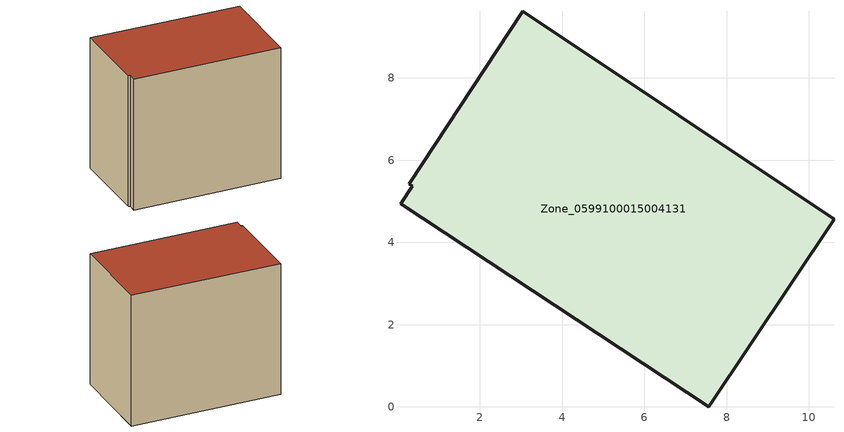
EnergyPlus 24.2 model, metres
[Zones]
Zone_0599100015004131
 floor ground (C_G): 0.35,5.36 0.29,5.43 3.05,9.63 10.61,4.56 7.57,0 0.07,4.94 z0.74
 wall outside (C_F): 7.57,0 10.61,4.56 3.05,9.63 0.29,5.43 0.35,5.36 0.07,4.94 7.57,0 z0.74:8.9
 roof outside (C_R): 0.35,5.36 0.07,4.94 7.57,0 10.61,4.56 3.05,9.63 0.29,5.43 z8.9
[BUILDING]
Pand.0599100015004131: North Axis=0; Terrain=City; Loads Convergence Tolerance Value=0.04; Temperature Convergence Tolerance Value=0.4; Solar Distribution=FullExterior; Maximum Number of Warmup Days=25; Minimum Number of Warmup Days=1
[Site:Location]
Rotterdam.The.Hague.AP_ZH_NLD Design_Conditions: Latitude=51.96; Longitude=4.45; Time Zone=1; Elevation=-4.5
[SITE:GROUNDTEMPERATURE:BUILDINGSURFACE]
18, 18, 18, 18, 18, 18, 18, 18, 18, 18, 18, 18
[MATERIAL] Thermal Absorptance=0.9; Solar Absorptance=0.7; Visible Absorptance=0.7
Name | Roughness | Thickness | Conductivity | Density | Specific Heat
G.TC.1975-1991 | MediumSmooth | 0.15 | 0.288461 | 540 | 1210
F.TC.1975-1991 | Rough | 0.3 | 0.230769 | 1920 | 840
R.TC.1975-1991 | MediumRough | 0.2 | 0.153846 | 1500 | 1000
[CONSTRUCTION]
C_G: G.TC.1975-1991
C_F: F.TC.1975-1991
C_R: R.TC.1975-1991
[ZONE]
Zone_0599100015004131: Type=1; Multiplier=1; Ceiling Height=Autocalculate; Volume=Autocalculate; Floor Area=autocalculate; Part of Total Floor Area=Yes
[ZONEINFILTRATION:DESIGNFLOWRATE]
Infil_Zone_0599100015004131: Zone or ZoneList or Space or SpaceList=Zone_0599100015004131; Schedule=AlwaysOn; Design Flow Rate Calculation Method=Flow/Area; Flow Rate per Floor Area=0.003; Constant Term Coefficient=1; Temperature Term Coefficient=0; Velocity Term Coefficient=0; Velocity Squared Term Coefficient=0
[HVACTEMPLATE:ZONE:IDEALLOADSAIRSYSTEM]
Zone_0599100015004131: Maximum Heating Supply Air Temperature=50; Minimum Cooling Supply Air Temperature=13; Maximum Heating Supply Air Humidity Ratio=0.0156; Minimum Cooling Supply Air Humidity Ratio=0.0077; Heating Limit=NoLimit; Cooling Limit=NoLimit; Dehumidification Control Type=ConstantSensibleHeatRatio; Cooling Sensible Heat Ratio=0.7; Dehumidification Setpoint=60; Humidification Control Type=None; Humidification Setpoint=30; Outdoor Air Method=None; Outdoor Air Flow Rate per Person=0.00944; Outdoor Air Flow Rate per Zone Floor Area=0; Outdoor Air Flow Rate per Zone=0; Demand Controlled Ventilation Type=None; Outdoor Air Economizer Type=NoEconomizer; Heat Recovery Type=None; Sensible Heat Recovery Effectiveness=0.7; Latent Heat Recovery Effectiveness=0.65
[ZONECONTROL:THERMOSTAT]
ThermostatControl_Zone_0599100015004131: Zone or ZoneList=Zone_0599100015004131; Control Type Schedule=DualSetpointControlType; Control 1=Thermostat_Zone_0599100015004131; Temperature Difference Between Cutout And Setpoint=0
[THERMOSTATSETPOINT:DUALSETPOINT]
Thermostat_Zone_0599100015004131: Heating Setpoint Temperature Schedule=HeatingSetpoint_Zone_0599100015004131; Cooling Setpoint Temperature Schedule=CoolingSetpoint_Zone_0599100015004131
[SCHEDULE:COMPACT]
HeatingSetpoint_Zone_0599100015004131: Through: 12/31, For: AllDays, Until: 24:00, 21
CoolingSetpoint_Zone_0599100015004131: Through: 12/31, For: AllDays, Until: 24:00, 24
DualSetpointControlType: Through: 12/31, For: AllDays, Until: 24:00, 4
AlwaysOn: Through: 12/31, For: AllDays, Until: 24:00, 1
